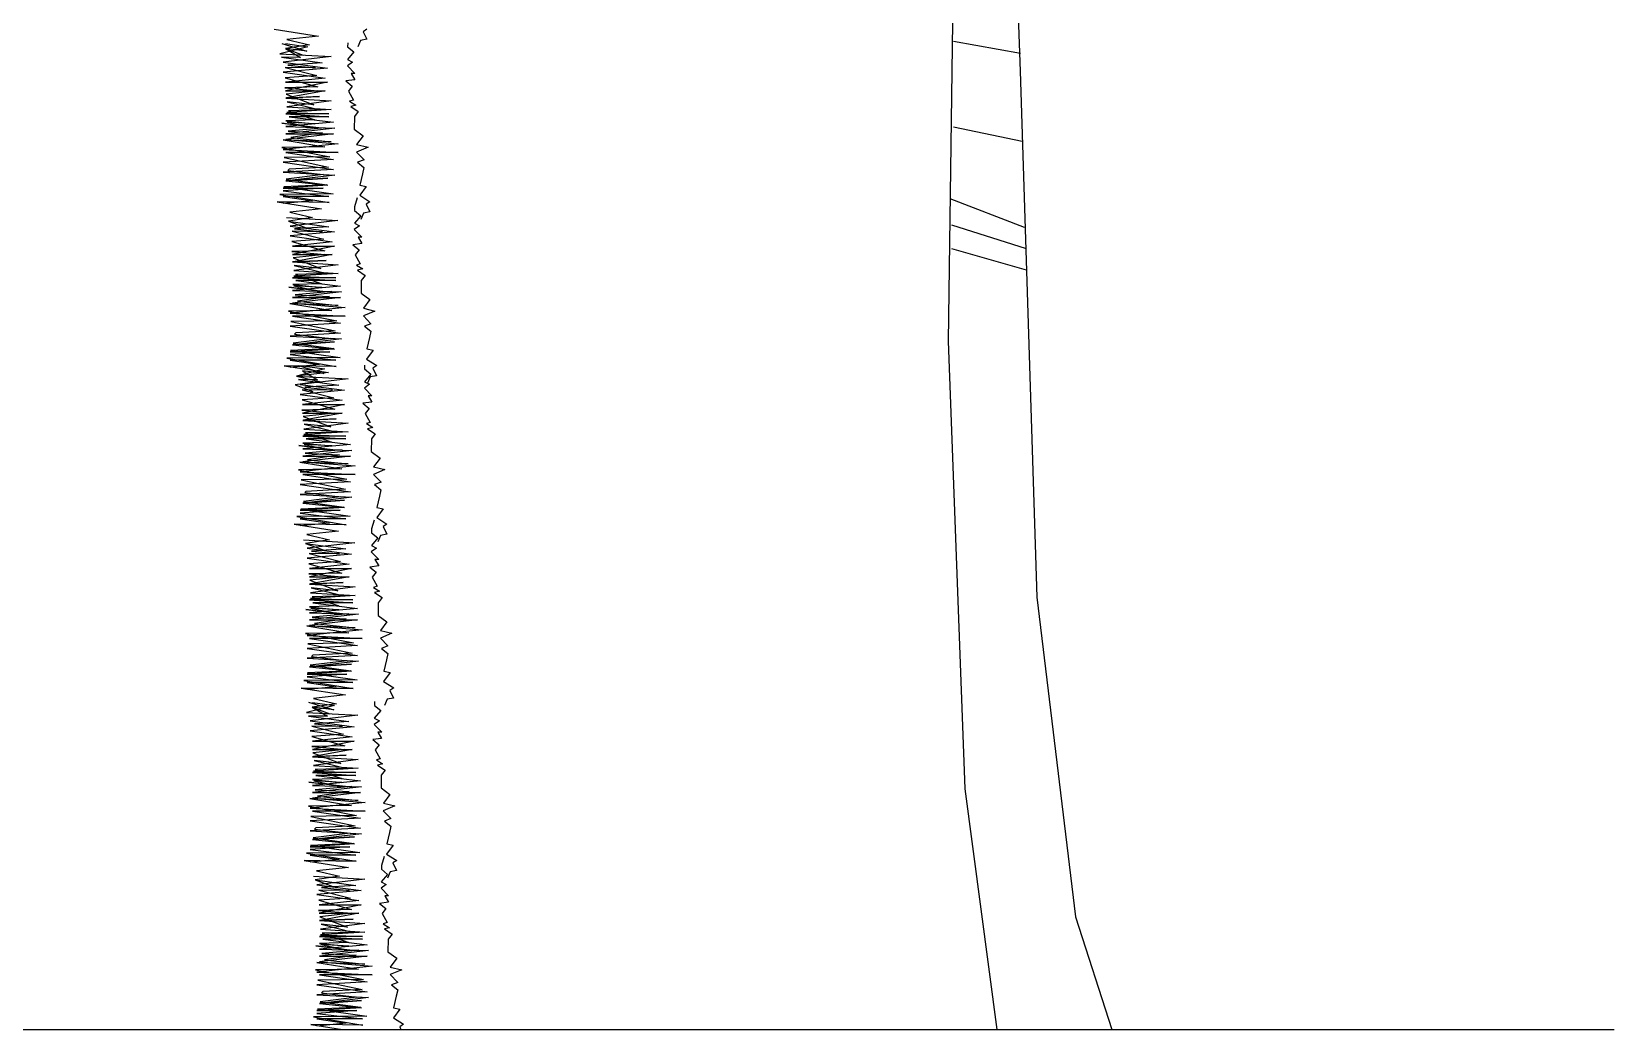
# Model space of a CAD drawing. Header units: millimetres. Extents: x 217.2 to 255.1, y 166.7 to 190.9.
# Drawn here: x 251.964 to 255.129, y 181.571 to 183.566 of the extents above; entities that cross this region are included whole.
import ezdxf

# ---------------------------------------------------------------- set-up
doc = ezdxf.new("R2010")
doc.units = ezdxf.units.MM
doc.layers.add('s', color=145, linetype='Continuous')
doc.layers.add('trees', color=104, linetype='Continuous')

msp = doc.modelspace()

# ---------------------------------------------------------------- linework, layer by layer
at = {"layer": 's', "color": 0}
msp.add_line((217.1888, 181.5708), (255.1288, 181.5708), dxfattribs=at)
at = {"layer": 'trees', "color": 47, "true_color": 0x8d6a35}
for p, q in [((253.8189, 184.5242), (253.7968, 182.9468)), ((252.4603, 183.5219), (252.563, 183.5162)), ((252.4639, 183.5148), (252.545, 183.5036)), ((252.502, 183.5143), (252.4639, 183.5148)), ((252.563, 183.5162), (252.4674, 183.505)), ((252.6059, 183.5054), (252.5957, 183.4979)), ((252.5959, 183.5106), (252.6059, 183.5054)), ((252.4674, 183.505), (252.5559, 183.4933)), ((252.5559, 183.4933), (252.4674, 183.4851)), ((252.4674, 183.4851), (252.5513, 183.4734)), ((252.5346, 183.4784), (252.471, 183.4741)), ((252.471, 183.4741), (252.5368, 183.4555)), ((252.5322, 183.4936), (252.4713, 183.4944)), ((252.4713, 183.4944), (252.5346, 183.4784)), ((252.545, 183.5036), (252.4764, 183.4994)), ((252.4764, 183.4994), (252.5322, 183.4936)), ((252.5957, 183.4979), (252.6107, 183.4825)), ((252.6107, 183.4825), (252.6031, 183.4826)), ((252.6031, 183.4826), (252.6106, 183.4698)), ((253.9409, 183.4868), (253.9741, 182.4352)), ((252.5368, 183.4555), (252.4708, 183.4538)), ((252.4708, 183.4538), (252.5367, 183.4479)), ((252.5513, 183.4734), (252.472, 183.4648)), ((252.472, 183.4648), (252.5559, 183.4648)), ((252.5559, 183.4648), (252.472, 183.4479)), ((252.472, 183.4479), (252.5513, 183.4479)), ((252.5367, 183.4479), (252.4732, 183.4411)), ((252.5513, 183.4479), (252.4741, 183.4337)), ((252.6106, 183.4698), (252.5928, 183.4675)), ((252.5928, 183.4675), (252.6054, 183.4572)), ((252.6054, 183.4572), (252.5976, 183.4472)), ((252.5976, 183.4472), (252.6076, 183.4293)), ((252.5396, 183.4363), (252.4724, 183.4332)), ((252.4724, 183.4332), (252.5633, 183.4276)), ((252.4732, 183.4411), (252.5288, 183.4201)), ((252.4741, 183.4337), (252.5396, 183.4363)), ((252.5633, 183.4276), (252.4745, 183.416)), ((252.4745, 183.416), (252.5633, 183.4103)), ((252.5288, 183.4201), (252.4755, 183.4258)), ((252.4755, 183.4258), (252.5413, 183.4098)), ((252.6076, 183.4293), (252.5999, 183.4268)), ((252.5999, 183.4268), (252.6125, 183.4191)), ((252.6125, 183.4191), (252.6023, 183.4166)), ((252.6023, 183.4166), (252.6174, 183.4063)), ((252.5257, 183.3744), (252.4649, 183.3828)), ((252.4649, 183.3828), (252.5384, 183.3743)), ((252.5587, 183.4017), (252.4724, 183.4017)), ((252.4724, 183.4017), (252.5587, 183.3961)), ((252.5679, 183.3848), (252.4724, 183.3762)), ((252.5309, 183.3896), (252.4725, 183.3878)), ((252.4725, 183.3878), (252.5308, 183.382)), ((252.5633, 183.4103), (252.4745, 183.4047)), ((252.4745, 183.4047), (252.5587, 183.4017)), ((252.5308, 183.382), (252.475, 183.3852)), ((252.475, 183.3852), (252.5257, 183.3744)), ((252.5413, 183.4098), (252.4779, 183.408)), ((252.4779, 183.408), (252.5309, 183.3896)), ((252.5587, 183.3961), (252.4791, 183.3961)), ((252.4791, 183.3961), (252.5679, 183.3848)), ((252.5257, 183.3744), (252.4953, 183.3799)), ((252.4953, 183.3799), (252.5257, 183.3744)), ((252.6097, 183.3963), (252.6094, 183.3709)), ((252.6174, 183.4063), (252.6097, 183.3963)), ((252.5634, 183.3461), (252.467, 183.3498)), ((252.467, 183.3498), (252.5506, 183.3361)), ((252.4724, 183.3762), (252.5704, 183.3732)), ((252.5704, 183.3732), (252.4724, 183.3619)), ((252.4724, 183.3619), (252.5679, 183.3619)), ((252.5679, 183.3619), (252.4724, 183.3507)), ((252.4724, 183.3507), (252.5775, 183.342)), ((252.551, 183.3741), (252.4774, 183.3674)), ((252.4774, 183.3674), (252.5458, 183.364)), ((252.5458, 183.364), (252.4823, 183.3547)), ((252.4823, 183.3547), (252.5634, 183.3461)), ((252.5384, 183.3743), (252.551, 183.3741)), ((252.6094, 183.3709), (252.627, 183.358)), ((252.627, 183.358), (252.6141, 183.3404)), ((252.5506, 183.3361), (252.4643, 183.3346)), ((252.4643, 183.3346), (252.5605, 183.3156)), ((252.5775, 183.342), (252.4674, 183.3304)), ((252.4674, 183.3304), (252.5775, 183.3247)), ((252.5605, 183.3156), (252.4691, 183.3142)), ((252.5775, 183.3247), (252.4724, 183.3247)), ((252.4724, 183.3247), (252.5679, 183.3105)), ((252.6369, 183.335), (252.6139, 183.3251)), ((252.6139, 183.3251), (252.6289, 183.3097)), ((252.6141, 183.3404), (252.6369, 183.335)), ((252.5679, 183.3105), (252.4674, 183.3049)), ((252.4674, 183.3049), (252.5679, 183.2906)), ((252.5679, 183.2906), (252.4674, 183.285)), ((252.4674, 183.285), (252.5704, 183.2793)), ((252.4691, 183.3142), (252.5577, 183.2954)), ((252.479, 183.2912), (252.4764, 183.2887)), ((252.4764, 183.2887), (252.5474, 183.2803)), ((252.5577, 183.2954), (252.479, 183.2912)), ((252.6289, 183.3097), (252.6162, 183.3048)), ((252.6162, 183.3048), (252.6288, 183.2945)), ((252.6288, 183.2945), (252.6261, 183.2818)), ((252.5563, 183.259), (252.4674, 183.2534)), ((252.4674, 183.2534), (252.5471, 183.2534)), ((252.5547, 183.2599), (252.4684, 183.2558)), ((252.5563, 183.2733), (252.4724, 183.2677)), ((252.4724, 183.2677), (252.5563, 183.259)), ((252.5474, 183.2803), (252.4736, 183.271)), ((252.4736, 183.271), (252.5547, 183.2599)), ((252.5704, 183.2793), (252.4745, 183.2677)), ((252.4745, 183.2677), (252.5563, 183.2733)), ((252.6261, 183.2818), (252.6207, 183.2591)), ((252.6207, 183.2591), (252.6334, 183.2564)), ((252.5697, 183.1657), (252.4812, 183.1575)), ((252.4812, 183.1575), (252.5651, 183.1459)), ((252.4851, 183.1668), (252.5483, 183.1508)), ((252.546, 183.1661), (252.4851, 183.1668)), ((252.4902, 183.1718), (252.546, 183.1661)), ((252.6095, 183.1704), (252.6245, 183.155)), ((252.5506, 183.1279), (252.4846, 183.1262)), ((252.4846, 183.1262), (252.5505, 183.1203)), ((252.5483, 183.1508), (252.4848, 183.1465)), ((252.4848, 183.1465), (252.5506, 183.1279)), ((252.5651, 183.1459), (252.4858, 183.1372)), ((252.5697, 183.1372), (252.4858, 183.1204)), ((252.4858, 183.1372), (252.5697, 183.1372)), ((252.6244, 183.1423), (252.6066, 183.1399)), ((252.6066, 183.1399), (252.6191, 183.1296)), ((252.6191, 183.1296), (252.6114, 183.1196)), ((252.6169, 183.155), (252.6244, 183.1423)), ((252.6245, 183.155), (252.6169, 183.155)), ((252.4858, 183.1204), (252.5651, 183.1204)), ((252.5534, 183.1087), (252.4861, 183.1057)), ((252.4861, 183.1057), (252.5771, 183.1)), ((252.5505, 183.1203), (252.487, 183.1135)), ((252.487, 183.1135), (252.5425, 183.0925)), ((252.5651, 183.1204), (252.4879, 183.1061)), ((252.4879, 183.1061), (252.5534, 183.1087)), ((252.5771, 183.1), (252.4883, 183.0884)), ((252.4893, 183.0982), (252.5551, 183.0822)), ((252.5425, 183.0925), (252.4893, 183.0982)), ((252.6114, 183.1196), (252.6213, 183.1017)), ((252.6213, 183.1017), (252.6137, 183.0992)), ((252.6137, 183.0992), (252.6263, 183.0915)), ((252.4861, 183.0741), (252.5725, 183.0685)), ((252.5725, 183.0741), (252.4861, 183.0741)), ((252.4883, 183.0884), (252.5771, 183.0827)), ((252.5771, 183.0827), (252.4883, 183.0771)), ((252.4883, 183.0771), (252.5725, 183.0741)), ((252.5551, 183.0822), (252.4916, 183.0804)), ((252.4916, 183.0804), (252.5447, 183.062)), ((252.4929, 183.0685), (252.5817, 183.0572)), ((252.5725, 183.0685), (252.4929, 183.0685)), ((252.6263, 183.0915), (252.6161, 183.0891)), ((252.6161, 183.0891), (252.6312, 183.0787)), ((252.6235, 183.0687), (252.6232, 183.0433)), ((252.6312, 183.0787), (252.6235, 183.0687)), ((252.4786, 183.0552), (252.5521, 183.0467)), ((252.5394, 183.0468), (252.4786, 183.0552)), ((252.5817, 183.0572), (252.4861, 183.0486)), ((252.4861, 183.0486), (252.5842, 183.0456)), ((252.5842, 183.0456), (252.4861, 183.0343)), ((252.5817, 183.0343), (252.4861, 183.0231)), ((252.4861, 183.0343), (252.5817, 183.0343)), ((252.5447, 183.062), (252.4863, 183.0602)), ((252.4863, 183.0602), (252.5446, 183.0544)), ((252.4888, 183.0576), (252.5394, 183.0468)), ((252.5446, 183.0544), (252.4888, 183.0576)), ((252.5648, 183.0465), (252.4911, 183.0398)), ((252.4911, 183.0398), (252.5596, 183.0364)), ((252.5596, 183.0364), (252.4961, 183.0271)), ((252.5091, 183.0523), (252.5394, 183.0468)), ((252.5394, 183.0468), (252.5091, 183.0523)), ((252.5521, 183.0467), (252.5648, 183.0465)), ((252.6232, 183.0433), (252.6408, 183.0304)), ((252.5644, 183.0085), (252.478, 183.007)), ((252.478, 183.007), (252.5743, 182.988)), ((252.4808, 183.0222), (252.5644, 183.0085)), ((252.5772, 183.0185), (252.4808, 183.0222)), ((252.5913, 183.0144), (252.4812, 183.0028)), ((252.4812, 183.0028), (252.5913, 182.9971)), ((252.4861, 183.0231), (252.5913, 183.0144)), ((252.4961, 183.0271), (252.5772, 183.0185)), ((252.6506, 183.0074), (252.6277, 182.9975)), ((252.6408, 183.0304), (252.6279, 183.0128)), ((252.6279, 183.0128), (252.6506, 183.0074)), ((252.5817, 182.9829), (252.4812, 182.9773)), ((252.4812, 182.9773), (252.5817, 182.963)), ((252.5743, 182.988), (252.4829, 182.9866)), ((252.4829, 182.9866), (252.5715, 182.9678)), ((252.4861, 182.9971), (252.5817, 182.9829)), ((252.5913, 182.9971), (252.4861, 182.9971)), ((252.5715, 182.9678), (252.4927, 182.9637)), ((252.6277, 182.9975), (252.6427, 182.9821)), ((252.6427, 182.9821), (252.63, 182.9772)), ((252.63, 182.9772), (252.6425, 182.9669)), ((252.5817, 182.963), (252.4812, 182.9574)), ((252.4812, 182.9574), (252.5842, 182.9518)), ((252.57, 182.9457), (252.4861, 182.9401)), ((252.5611, 182.9527), (252.4874, 182.9434)), ((252.5842, 182.9518), (252.4883, 182.9401)), ((252.4883, 182.9401), (252.57, 182.9457)), ((252.4927, 182.9637), (252.4902, 182.9611)), ((252.4902, 182.9611), (252.5611, 182.9527)), ((252.6425, 182.9669), (252.6398, 182.9543)), ((252.5013, 182.8406), (252.5852, 182.8289)), ((252.5707, 182.811), (252.5047, 182.8093)), ((252.5047, 182.8093), (252.5706, 182.8034)), ((252.5685, 182.8339), (252.505, 182.8296)), ((252.505, 182.8296), (252.5707, 182.811)), ((252.5852, 182.8289), (252.5059, 182.8203)), ((252.5059, 182.8203), (252.5898, 182.8203)), ((252.5898, 182.8203), (252.5059, 182.8034)), ((252.6445, 182.8253), (252.6267, 182.823)), ((252.6267, 182.823), (252.6393, 182.8127)), ((252.6393, 182.8127), (252.6315, 182.8026)), ((252.6447, 182.838), (252.637, 182.8381)), ((252.637, 182.8381), (252.6445, 182.8253)), ((252.5059, 182.8034), (252.5852, 182.8034)), ((252.5735, 182.7917), (252.5063, 182.7887)), ((252.5063, 182.7887), (252.5973, 182.7831)), ((252.5706, 182.8034), (252.5071, 182.7965)), ((252.5071, 182.7965), (252.5627, 182.7756)), ((252.5852, 182.8034), (252.508, 182.7892)), ((252.508, 182.7892), (252.5735, 182.7917)), ((252.5973, 182.7831), (252.5084, 182.7714)), ((252.5627, 182.7756), (252.5094, 182.7813)), ((252.5094, 182.7813), (252.5752, 182.7653)), ((252.6315, 182.8026), (252.6415, 182.7847)), ((252.6415, 182.7847), (252.6338, 182.7823)), ((252.6338, 182.7823), (252.6464, 182.7745)), ((252.5927, 182.7572), (252.5063, 182.7572)), ((252.5063, 182.7572), (252.5927, 182.7515)), ((252.5084, 182.7714), (252.5973, 182.7658)), ((252.5973, 182.7658), (252.5084, 182.7602)), ((252.5084, 182.7602), (252.5927, 182.7572)), ((252.5752, 182.7653), (252.5118, 182.7635)), ((252.5118, 182.7635), (252.5648, 182.7451)), ((252.5927, 182.7515), (252.513, 182.7515)), ((252.513, 182.7515), (252.6019, 182.7403)), ((252.6464, 182.7745), (252.6362, 182.7721)), ((252.6362, 182.7721), (252.6513, 182.7618)), ((252.6436, 182.7517), (252.6433, 182.7264)), ((252.6513, 182.7618), (252.6436, 182.7517)), ((252.5596, 182.7299), (252.4988, 182.7383)), ((252.4988, 182.7383), (252.5723, 182.7298)), ((252.6019, 182.7403), (252.5063, 182.7317)), ((252.5063, 182.7317), (252.6043, 182.7286)), ((252.6043, 182.7286), (252.5063, 182.7174)), ((252.5063, 182.7174), (252.6019, 182.7174)), ((252.6019, 182.7174), (252.5063, 182.7061)), ((252.5648, 182.7451), (252.5064, 182.7432)), ((252.5064, 182.7432), (252.5648, 182.7375)), ((252.5648, 182.7375), (252.509, 182.7407)), ((252.509, 182.7407), (252.5596, 182.7299)), ((252.585, 182.7296), (252.5113, 182.7229)), ((252.5113, 182.7229), (252.5798, 182.7195)), ((252.5798, 182.7195), (252.5162, 182.7101)), ((252.5596, 182.7299), (252.5292, 182.7354)), ((252.5292, 182.7354), (252.5596, 182.7299)), ((252.5723, 182.7298), (252.585, 182.7296)), ((252.6433, 182.7264), (252.6609, 182.7134)), ((252.5845, 182.6915), (252.4982, 182.69)), ((252.4982, 182.69), (252.5944, 182.6711)), ((252.5973, 182.7015), (252.5009, 182.7052)), ((252.5009, 182.7052), (252.5845, 182.6915)), ((252.6114, 182.6975), (252.5013, 182.6858)), ((252.5013, 182.6858), (252.6114, 182.6802)), ((252.5063, 182.7061), (252.6114, 182.6975)), ((252.5162, 182.7101), (252.5973, 182.7015)), ((252.6708, 182.6905), (252.6478, 182.6806)), ((252.6609, 182.7134), (252.648, 182.6958)), ((252.648, 182.6958), (252.6708, 182.6905)), ((252.6019, 182.6659), (252.5013, 182.6603)), ((252.5013, 182.6603), (252.6019, 182.6461)), ((252.5944, 182.6711), (252.503, 182.6697)), ((252.503, 182.6697), (252.5916, 182.6508)), ((252.6114, 182.6802), (252.5063, 182.6802)), ((252.5063, 182.6802), (252.6019, 182.6659)), ((252.6478, 182.6806), (252.6629, 182.6652)), ((252.6629, 182.6652), (252.6501, 182.6603)), ((252.6501, 182.6603), (252.6627, 182.65)), ((252.6019, 182.6461), (252.5013, 182.6404)), ((252.5013, 182.6404), (252.6043, 182.6348)), ((252.5813, 182.6357), (252.5076, 182.6265)), ((252.5129, 182.6467), (252.5103, 182.6442)), ((252.5103, 182.6442), (252.5813, 182.6357)), ((252.5916, 182.6508), (252.5129, 182.6467)), ((252.6627, 182.65), (252.66, 182.6373)), ((252.5845, 182.4834), (252.5185, 182.4817)), ((252.5185, 182.4817), (252.5844, 182.4758)), ((252.5197, 182.4758), (252.599, 182.4758)), ((252.5873, 182.4642), (252.5201, 182.4611)), ((252.5844, 182.4758), (252.5209, 182.469)), ((252.5209, 182.469), (252.5765, 182.448)), ((252.599, 182.4758), (252.5218, 182.4616)), ((252.5218, 182.4616), (252.5873, 182.4642)), ((252.6531, 182.4851), (252.6453, 182.4751)), ((252.6453, 182.4751), (252.6553, 182.4572)), ((252.5201, 182.4611), (252.611, 182.4555)), ((252.5201, 182.4296), (252.6064, 182.424)), ((252.6064, 182.4296), (252.5201, 182.4296)), ((252.611, 182.4555), (252.5222, 182.4438)), ((252.5222, 182.4438), (252.611, 182.4382)), ((252.611, 182.4382), (252.5222, 182.4326)), ((252.5222, 182.4326), (252.6064, 182.4296)), ((252.5232, 182.4537), (252.589, 182.4377)), ((252.5765, 182.448), (252.5232, 182.4537)), ((252.589, 182.4377), (252.5255, 182.4359)), ((252.5255, 182.4359), (252.5786, 182.4175)), ((252.6553, 182.4572), (252.6476, 182.4547)), ((252.6476, 182.4547), (252.6602, 182.447)), ((252.6602, 182.447), (252.65, 182.4445)), ((252.65, 182.4445), (252.6651, 182.4342)), ((252.6651, 182.4342), (252.6574, 182.4241)), ((253.9741, 182.4352), (254.0517, 181.7957)), ((252.5126, 182.4107), (252.5861, 182.4022)), ((252.5734, 182.4023), (252.5126, 182.4107)), ((252.6156, 182.4127), (252.5201, 182.4041)), ((252.5201, 182.4041), (252.6181, 182.401)), ((252.6181, 182.401), (252.5201, 182.3898)), ((252.5786, 182.4175), (252.5202, 182.4157)), ((252.5202, 182.4157), (252.5785, 182.4099)), ((252.5227, 182.4131), (252.5734, 182.4023)), ((252.5785, 182.4099), (252.5227, 182.4131)), ((252.5987, 182.402), (252.5251, 182.3953)), ((252.5268, 182.424), (252.6156, 182.4127)), ((252.6064, 182.424), (252.5268, 182.424)), ((252.543, 182.4078), (252.5734, 182.4023)), ((252.5734, 182.4023), (252.543, 182.4078)), ((252.5861, 182.4022), (252.5987, 182.402)), ((252.6574, 182.4241), (252.6571, 182.3988)), ((252.6571, 182.3988), (252.6747, 182.3859)), ((252.5147, 182.3777), (252.5983, 182.3639)), ((252.6111, 182.3739), (252.5147, 182.3777)), ((252.6252, 182.3699), (252.5151, 182.3582)), ((252.6156, 182.3898), (252.5201, 182.3786)), ((252.5201, 182.3898), (252.6156, 182.3898)), ((252.5201, 182.3786), (252.6252, 182.3699)), ((252.5251, 182.3953), (252.5935, 182.3919)), ((252.5935, 182.3919), (252.53, 182.3825)), ((252.53, 182.3825), (252.6111, 182.3739)), ((252.6747, 182.3859), (252.6618, 182.3682)), ((252.6618, 182.3682), (252.6846, 182.3629)), ((252.5983, 182.3639), (252.512, 182.3625)), ((252.512, 182.3625), (252.6082, 182.3435)), ((252.5151, 182.3582), (252.6252, 182.3526)), ((252.6156, 182.3384), (252.5151, 182.3327)), ((252.6082, 182.3435), (252.5168, 182.3421)), ((252.5168, 182.3421), (252.6054, 182.3232)), ((252.5201, 182.3526), (252.6156, 182.3384)), ((252.6252, 182.3526), (252.5201, 182.3526)), ((252.6846, 182.3629), (252.6616, 182.353)), ((252.6616, 182.353), (252.6766, 182.3376)), ((252.6766, 182.3376), (252.6639, 182.3327)), ((252.5151, 182.3327), (252.6156, 182.3185)), ((252.6156, 182.3185), (252.5151, 182.3129)), ((252.5151, 182.3129), (252.6181, 182.3072)), ((252.5951, 182.3081), (252.5213, 182.2989)), ((252.5267, 182.3191), (252.5241, 182.3166)), ((252.5241, 182.3166), (252.5951, 182.3081)), ((252.6054, 182.3232), (252.5267, 182.3191)), ((252.6639, 182.3327), (252.6765, 182.3224)), ((252.6765, 182.3224), (252.6738, 182.3097)), ((252.6095, 182.1474), (252.5256, 182.1306)), ((252.5256, 182.1474), (252.6095, 182.1474)), ((252.6642, 182.1525), (252.6464, 182.1502)), ((252.6464, 182.1502), (252.659, 182.1399)), ((252.5905, 182.1381), (252.5244, 182.1364)), ((252.5244, 182.1364), (252.5904, 182.1305)), ((252.5256, 182.1306), (252.6049, 182.1306)), ((252.5933, 182.1189), (252.526, 182.1159)), ((252.526, 182.1159), (252.617, 182.1103)), ((252.5904, 182.1305), (252.5268, 182.1237)), ((252.5268, 182.1237), (252.5824, 182.1027)), ((252.6049, 182.1306), (252.5278, 182.1163)), ((252.5278, 182.1163), (252.5933, 182.1189)), ((252.659, 182.1399), (252.6513, 182.1298)), ((252.6513, 182.1298), (252.6612, 182.1119)), ((252.526, 182.0843), (252.6124, 182.0787)), ((252.6124, 182.0843), (252.526, 182.0843)), ((252.617, 182.1103), (252.5281, 182.0986)), ((252.5281, 182.0986), (252.617, 182.093)), ((252.617, 182.093), (252.5281, 182.0873)), ((252.5281, 182.0873), (252.6124, 182.0843)), ((252.5292, 182.1084), (252.595, 182.0924)), ((252.5824, 182.1027), (252.5292, 182.1084)), ((252.595, 182.0924), (252.5315, 182.0906)), ((252.5315, 182.0906), (252.5846, 182.0722)), ((252.6612, 182.1119), (252.6536, 182.1095)), ((252.6536, 182.1095), (252.6662, 182.1017)), ((252.6662, 182.1017), (252.656, 182.0993)), ((252.656, 182.0993), (252.6711, 182.0889)), ((252.6711, 182.0889), (252.6633, 182.0789)), ((252.5185, 182.0654), (252.592, 182.0569)), ((252.5793, 182.0571), (252.5185, 182.0654)), ((252.6216, 182.0675), (252.526, 182.0588)), ((252.526, 182.0588), (252.6241, 182.0558)), ((252.6241, 182.0558), (252.526, 182.0445)), ((252.5846, 182.0722), (252.5262, 182.0704)), ((252.5262, 182.0704), (252.5845, 182.0646)), ((252.5287, 182.0678), (252.5793, 182.0571)), ((252.5845, 182.0646), (252.5287, 182.0678)), ((252.6047, 182.0568), (252.531, 182.05)), ((252.531, 182.05), (252.5995, 182.0467)), ((252.5327, 182.0787), (252.6216, 182.0675)), ((252.6124, 182.0787), (252.5327, 182.0787)), ((252.5489, 182.0625), (252.5793, 182.0571)), ((252.5793, 182.0571), (252.5489, 182.0625)), ((252.592, 182.0569), (252.6047, 182.0568)), ((252.6633, 182.0789), (252.663, 182.0535)), ((252.663, 182.0535), (252.6806, 182.0406)), ((253.83, 182.0515), (253.8943, 181.5708)), ((252.6042, 182.0187), (252.5179, 182.0172)), ((252.5206, 182.0324), (252.6042, 182.0187)), ((252.617, 182.0287), (252.5206, 182.0324)), ((252.6311, 182.0247), (252.521, 182.013)), ((252.6216, 182.0445), (252.526, 182.0333)), ((252.526, 182.0445), (252.6216, 182.0445)), ((252.526, 182.0333), (252.6311, 182.0247)), ((252.5995, 182.0467), (252.5359, 182.0373)), ((252.5359, 182.0373), (252.617, 182.0287)), ((252.6806, 182.0406), (252.6677, 182.023)), ((252.6677, 182.023), (252.6905, 182.0176)), ((252.5179, 182.0172), (252.6141, 181.9983)), ((252.521, 182.013), (252.6311, 182.0074)), ((252.6216, 181.9931), (252.521, 181.9875)), ((252.521, 181.9875), (252.6216, 181.9732)), ((252.6141, 181.9983), (252.5227, 181.9968)), ((252.5227, 181.9968), (252.6113, 181.978)), ((252.6311, 182.0074), (252.526, 182.0074)), ((252.526, 182.0074), (252.6216, 181.9931)), ((252.6905, 182.0176), (252.6675, 182.0078)), ((252.6675, 182.0078), (252.6826, 181.9924)), ((252.6826, 181.9924), (252.6698, 181.9874)), ((252.6698, 181.9874), (252.6824, 181.9771)), ((252.6216, 181.9732), (252.521, 181.9676)), ((252.521, 181.9676), (252.6241, 181.962)), ((252.6099, 181.9559), (252.526, 181.9503)), ((252.601, 181.9629), (252.5273, 181.9536)), ((252.6241, 181.962), (252.5281, 181.9503)), ((252.5281, 181.9503), (252.6099, 181.9559)), ((252.5326, 181.9739), (252.53, 181.9714)), ((252.53, 181.9714), (252.601, 181.9629)), ((252.6113, 181.978), (252.5326, 181.9739)), ((252.6797, 181.9645), (252.6744, 181.9417)), ((252.6824, 181.9771), (252.6797, 181.9645)), ((252.6099, 181.9417), (252.521, 181.936)), ((252.521, 181.936), (252.6007, 181.936)), ((252.6084, 181.9425), (252.522, 181.9385)), ((252.526, 181.9503), (252.6099, 181.9417)), ((252.5273, 181.9536), (252.6084, 181.9425)), ((252.6744, 181.9417), (252.687, 181.939)), ((252.5348, 181.8402), (252.6187, 181.8285)), ((252.602, 181.8334), (252.5385, 181.8291)), ((252.5385, 181.8291), (252.6042, 181.8106)), ((252.6187, 181.8285), (252.5394, 181.8198)), ((252.6782, 181.8376), (252.6706, 181.8377)), ((252.6706, 181.8377), (252.678, 181.8249)), ((252.6042, 181.8106), (252.5382, 181.8088)), ((252.5382, 181.8088), (252.6041, 181.8029)), ((252.5394, 181.8198), (252.6233, 181.8198)), ((252.6233, 181.8198), (252.5394, 181.803)), ((252.5394, 181.803), (252.6187, 181.803)), ((252.6041, 181.8029), (252.5406, 181.7961)), ((252.6187, 181.803), (252.5415, 181.7887)), ((252.678, 181.8249), (252.6602, 181.8226)), ((252.6602, 181.8226), (252.6728, 181.8123)), ((252.6728, 181.8123), (252.665, 181.8022)), ((252.665, 181.8022), (252.675, 181.7843)), ((252.607, 181.7913), (252.5398, 181.7883)), ((252.5398, 181.7883), (252.6308, 181.7827)), ((252.5406, 181.7961), (252.5962, 181.7751)), ((252.5415, 181.7887), (252.607, 181.7913)), ((252.6308, 181.7827), (252.5419, 181.771)), ((252.5419, 181.771), (252.6308, 181.7654)), ((252.6308, 181.7654), (252.5419, 181.7598)), ((252.5962, 181.7751), (252.543, 181.7809)), ((252.543, 181.7809), (252.6087, 181.7648)), ((252.675, 181.7843), (252.6673, 181.7819)), ((252.6673, 181.7819), (252.6799, 181.7741)), ((252.6799, 181.7741), (252.6697, 181.7717)), ((252.6697, 181.7717), (252.6849, 181.7614)), ((254.0517, 181.7957), (254.124, 181.5708)), ((252.5931, 181.7295), (252.5323, 181.7378)), ((252.5323, 181.7378), (252.6058, 181.7293)), ((252.6262, 181.7567), (252.5398, 181.7567)), ((252.5398, 181.7567), (252.6262, 181.7511)), ((252.6354, 181.7399), (252.5398, 181.7312)), ((252.5984, 181.7446), (252.54, 181.7428)), ((252.54, 181.7428), (252.5983, 181.737)), ((252.5419, 181.7598), (252.6262, 181.7567)), ((252.5983, 181.737), (252.5425, 181.7402)), ((252.5425, 181.7402), (252.5931, 181.7295)), ((252.6087, 181.7648), (252.5453, 181.7631)), ((252.5453, 181.7631), (252.5984, 181.7446)), ((252.5465, 181.7511), (252.6354, 181.7399)), ((252.6262, 181.7511), (252.5465, 181.7511)), ((252.5931, 181.7295), (252.5627, 181.7349)), ((252.5627, 181.7349), (252.5931, 181.7295)), ((252.6771, 181.7513), (252.6768, 181.7259)), ((252.6849, 181.7614), (252.6771, 181.7513)), ((252.6308, 181.7011), (252.5344, 181.7048)), ((252.5344, 181.7048), (252.618, 181.6911)), ((252.5398, 181.7312), (252.6378, 181.7282)), ((252.6378, 181.7282), (252.5398, 181.717)), ((252.5398, 181.717), (252.6354, 181.717)), ((252.6354, 181.717), (252.5398, 181.7057)), ((252.5398, 181.7057), (252.6449, 181.6971)), ((252.6185, 181.7292), (252.5448, 181.7225)), ((252.5448, 181.7225), (252.6133, 181.7191)), ((252.6133, 181.7191), (252.5497, 181.7097)), ((252.5497, 181.7097), (252.6308, 181.7011)), ((252.6058, 181.7293), (252.6185, 181.7292)), ((252.6768, 181.7259), (252.6944, 181.713)), ((252.6944, 181.713), (252.6815, 181.6954)), ((252.618, 181.6911), (252.5317, 181.6896)), ((252.5317, 181.6896), (252.6279, 181.6707)), ((252.6449, 181.6971), (252.5348, 181.6854)), ((252.5348, 181.6854), (252.6449, 181.6798)), ((252.6279, 181.6707), (252.5365, 181.6693)), ((252.6449, 181.6798), (252.5398, 181.6798)), ((252.5398, 181.6798), (252.6354, 181.6655)), ((252.7043, 181.6901), (252.6813, 181.6802)), ((252.6813, 181.6802), (252.6964, 181.6648)), ((252.6815, 181.6954), (252.7043, 181.6901)), ((252.6354, 181.6655), (252.5348, 181.6599)), ((252.5348, 181.6599), (252.6354, 181.6456)), ((252.6354, 181.6456), (252.5348, 181.64)), ((252.5348, 181.64), (252.6378, 181.6344)), ((252.5365, 181.6693), (252.6251, 181.6504)), ((252.5464, 181.6463), (252.5438, 181.6438)), ((252.5438, 181.6438), (252.6148, 181.6353)), ((252.6251, 181.6504), (252.5464, 181.6463)), ((252.6964, 181.6648), (252.6836, 181.6598)), ((252.6836, 181.6598), (252.6962, 181.6495)), ((252.6962, 181.6495), (252.6935, 181.6369)), ((252.6237, 181.6141), (252.5348, 181.6085)), ((252.6145, 181.6085), (252.5348, 181.6028)), ((252.5348, 181.6085), (252.6145, 181.6085)), ((252.6222, 181.6149), (252.5358, 181.6109)), ((252.5358, 181.6109), (252.6346, 181.597)), ((252.6237, 181.6283), (252.5398, 181.6227)), ((252.5398, 181.6227), (252.6237, 181.6141)), ((252.6148, 181.6353), (252.5411, 181.626)), ((252.5411, 181.626), (252.6222, 181.6149)), ((252.6378, 181.6344), (252.5419, 181.6227)), ((252.5419, 181.6227), (252.6237, 181.6283)), ((252.7008, 181.6114), (252.6879, 181.5938)), ((252.6935, 181.6369), (252.6881, 181.6141)), ((252.6881, 181.6141), (252.7008, 181.6114)), ((252.5227, 181.5806), (252.5858, 181.5708)), ((252.5862, 181.5798), (252.5227, 181.5806)), ((252.6346, 181.597), (252.528, 181.5957)), ((252.528, 181.5957), (252.6268, 181.5793)), ((252.5348, 181.6028), (252.6262, 181.5916)), ((252.6262, 181.5916), (252.5348, 181.5916)), ((252.5348, 181.5916), (252.5932, 181.5829)), ((252.5932, 181.5829), (252.5348, 181.5773)), ((252.6268, 181.5793), (252.5862, 181.5798)), ((252.6879, 181.5938), (252.708, 181.5809)), ((252.708, 181.5809), (252.7004, 181.5759)), ((252.7004, 181.5759), (252.7028, 181.5708))]:
    msp.add_line(p, q, dxfattribs=at)
at = {"layer": 'trees', "color": 45, "true_color": 0xba8d4a}
for p, q in [((253.9076, 184.4248), (253.9409, 183.4868)), ((253.8075, 183.3755), (253.9451, 183.3469)), ((253.8038, 183.1324), (253.9525, 183.0895)), ((253.7968, 182.9468), (253.83, 182.0515))]:
    msp.add_line(p, q, dxfattribs=at)
at = {"layer": 'trees', "color": 49, "true_color": 0x594322}
for p, q in [((252.4494, 183.5708), (252.538, 183.557)), ((252.6347, 183.5711), (252.627, 183.5661)), ((252.4643, 183.5427), (252.5148, 183.5269)), ((252.5201, 183.5395), (252.4718, 183.5325)), ((252.472, 183.5422), (252.5163, 183.5361)), ((252.538, 183.557), (252.4745, 183.5502)), ((252.4745, 183.5502), (252.5201, 183.5395)), ((252.5963, 183.5436), (252.5962, 183.536)), ((252.6217, 183.5484), (252.6165, 183.5358)), ((252.6344, 183.5508), (252.6217, 183.5484)), ((252.627, 183.5661), (252.6344, 183.5508)), ((253.8075, 183.5471), (253.9413, 183.5233)), ((252.5163, 183.5361), (252.4603, 183.5219)), ((252.5148, 183.5269), (252.4718, 183.5325)), ((252.4718, 183.5325), (252.502, 183.5143)), ((252.4718, 183.5325), (252.5071, 183.5193)), ((252.6087, 183.5257), (252.5959, 183.5106)), ((252.5962, 183.536), (252.6087, 183.5257)), ((252.5471, 183.2534), (252.4674, 183.2478)), ((252.4684, 183.2558), (252.5672, 183.2419)), ((252.6334, 183.2564), (252.6205, 183.2388)), ((252.4553, 183.2255), (252.544, 183.2118)), ((252.5188, 183.2248), (252.4553, 183.2255)), ((252.5672, 183.2419), (252.4606, 183.2407)), ((252.4606, 183.2407), (252.5594, 183.2243)), ((252.4674, 183.2478), (252.5587, 183.2365)), ((252.5587, 183.2365), (252.4674, 183.2365)), ((252.4674, 183.2365), (252.5258, 183.2279)), ((252.5258, 183.2279), (252.4674, 183.2223)), ((252.5594, 183.2243), (252.5188, 183.2248)), ((252.6153, 183.2337), (252.61, 183.216)), ((252.6205, 183.2388), (252.6406, 183.2258)), ((252.6406, 183.2258), (252.6329, 183.2208)), ((252.6329, 183.2208), (252.6404, 183.2055)), ((253.8, 183.2325), (253.9488, 183.1753)), ((252.4741, 183.1943), (252.5768, 183.1887)), ((252.526, 183.1942), (252.4777, 183.1872)), ((252.544, 183.2118), (252.4805, 183.2049)), ((252.4805, 183.2049), (252.526, 183.1942)), ((252.6225, 183.1981), (252.6096, 183.1831)), ((252.61, 183.216), (252.6099, 183.2084)), ((252.6099, 183.2084), (252.6225, 183.1981)), ((252.6276, 183.2031), (252.6224, 183.1905)), ((252.6404, 183.2055), (252.6276, 183.2031)), ((252.4777, 183.1872), (252.5131, 183.1741)), ((252.4777, 183.1872), (252.5588, 183.1761)), ((252.5768, 183.1887), (252.4812, 183.1774)), ((252.4812, 183.1774), (252.5697, 183.1657)), ((252.5588, 183.1761), (252.4902, 183.1718)), ((252.6197, 183.1779), (252.6095, 183.1704)), ((252.6096, 183.1831), (252.6197, 183.1779)), ((253.8038, 183.1801), (253.9525, 183.1324)), ((252.4861, 182.9401), (252.57, 182.9314)), ((252.4874, 182.9434), (252.5685, 182.9323)), ((252.6398, 182.9543), (252.6345, 182.9315)), ((252.581, 182.9144), (252.4744, 182.9131)), ((252.4744, 182.9131), (252.5732, 182.8967)), ((252.57, 182.9314), (252.4812, 182.9258)), ((252.5608, 182.9258), (252.4812, 182.9202)), ((252.4812, 182.9258), (252.5608, 182.9258)), ((252.4812, 182.9202), (252.5725, 182.909)), ((252.4812, 182.909), (252.5396, 182.9003)), ((252.5725, 182.909), (252.4812, 182.909)), ((252.5685, 182.9323), (252.4822, 182.9283)), ((252.4822, 182.9283), (252.581, 182.9144)), ((252.6471, 182.9288), (252.6342, 182.9112)), ((252.6342, 182.9112), (252.6544, 182.8982)), ((252.6345, 182.9315), (252.6471, 182.9288)), ((252.5325, 182.8972), (252.4691, 182.898)), ((252.4691, 182.898), (252.5578, 182.8842)), ((252.5396, 182.9003), (252.4812, 182.8947)), ((252.5502, 182.8916), (252.4942, 182.8773)), ((252.5578, 182.8842), (252.4942, 182.8773)), ((252.4942, 182.8773), (252.5969, 182.8717)), ((252.4942, 182.8773), (252.5398, 182.8666)), ((252.4982, 182.8982), (252.5488, 182.8823)), ((252.5488, 182.8823), (252.5057, 182.8879)), ((252.5057, 182.8879), (252.5359, 182.8698)), ((252.5059, 182.8977), (252.5502, 182.8916)), ((252.5732, 182.8967), (252.5325, 182.8972)), ((252.6426, 182.8812), (252.6298, 182.8661)), ((252.6302, 182.8991), (252.6301, 182.8915)), ((252.6301, 182.8915), (252.6426, 182.8812)), ((252.6414, 182.8756), (252.6362, 182.8629)), ((252.6541, 182.8779), (252.6414, 182.8756)), ((252.6544, 182.8982), (252.6467, 182.8933)), ((252.6467, 182.8933), (252.6541, 182.8779)), ((252.5398, 182.8666), (252.4915, 182.8596)), ((252.4915, 182.8596), (252.5269, 182.8465)), ((252.4978, 182.8703), (252.5789, 182.8591)), ((252.5359, 182.8698), (252.4978, 182.8703)), ((252.5969, 182.8717), (252.5013, 182.8605)), ((252.5013, 182.8605), (252.5898, 182.8488)), ((252.5898, 182.8488), (252.5013, 182.8406)), ((252.5661, 182.8491), (252.5052, 182.8499)), ((252.5052, 182.8499), (252.5685, 182.8339)), ((252.5789, 182.8591), (252.5103, 182.8549)), ((252.5103, 182.8549), (252.5661, 182.8491)), ((252.6399, 182.8609), (252.6296, 182.8534)), ((252.6296, 182.8534), (252.6447, 182.838)), ((252.6298, 182.8661), (252.6399, 182.8609)), ((252.5902, 182.6288), (252.5063, 182.6231)), ((252.5063, 182.6231), (252.5902, 182.6145)), ((252.5076, 182.6265), (252.5886, 182.6153)), ((252.6043, 182.6348), (252.5084, 182.6231)), ((252.5084, 182.6231), (252.5902, 182.6288)), ((252.66, 182.6373), (252.6546, 182.6145)), ((252.6011, 182.5974), (252.4945, 182.5962)), ((252.4945, 182.5962), (252.5933, 182.5797)), ((252.5902, 182.6145), (252.5013, 182.6089)), ((252.5013, 182.6089), (252.581, 182.6089)), ((252.581, 182.6089), (252.5013, 182.6033)), ((252.5013, 182.6033), (252.5927, 182.592)), ((252.5927, 182.592), (252.5013, 182.592)), ((252.5013, 182.592), (252.5597, 182.5834)), ((252.5886, 182.6153), (252.5023, 182.6113)), ((252.5023, 182.6113), (252.6011, 182.5974)), ((252.6492, 182.5892), (252.644, 182.5715)), ((252.6673, 182.6118), (252.6544, 182.5942)), ((252.6544, 182.5942), (252.6745, 182.5813)), ((252.6546, 182.6145), (252.6673, 182.6118)), ((252.4892, 182.581), (252.5779, 182.5672)), ((252.5527, 182.5802), (252.4892, 182.581)), ((252.5597, 182.5834), (252.5013, 182.5778)), ((252.5779, 182.5672), (252.5144, 182.5604)), ((252.5144, 182.5604), (252.5599, 182.5497)), ((252.5933, 182.5797), (252.5527, 182.5802)), ((252.644, 182.5715), (252.6439, 182.5639)), ((252.6439, 182.5639), (252.6564, 182.5536)), ((252.6616, 182.5586), (252.6563, 182.546)), ((252.6743, 182.561), (252.6616, 182.5586)), ((252.6745, 182.5813), (252.6669, 182.5763)), ((252.6669, 182.5763), (252.6743, 182.561)), ((252.508, 182.5498), (252.6107, 182.5441)), ((252.5599, 182.5497), (252.5116, 182.5427)), ((252.5116, 182.5427), (252.5927, 182.5315)), ((252.5116, 182.5427), (252.547, 182.5295)), ((252.6107, 182.5441), (252.5151, 182.5329)), ((252.5151, 182.5329), (252.6036, 182.5212)), ((252.5927, 182.5315), (252.5241, 182.5273)), ((252.5241, 182.5273), (252.5799, 182.5215)), ((252.6536, 182.5333), (252.6434, 182.5258)), ((252.6434, 182.5258), (252.6584, 182.5104)), ((252.6564, 182.5536), (252.6436, 182.5385)), ((252.6436, 182.5385), (252.6536, 182.5333)), ((252.6036, 182.5212), (252.5151, 182.513)), ((252.5151, 182.513), (252.599, 182.5013)), ((252.5822, 182.5063), (252.5187, 182.502)), ((252.5187, 182.502), (252.5845, 182.4834)), ((252.519, 182.5223), (252.5822, 182.5063)), ((252.5799, 182.5215), (252.519, 182.5223)), ((252.599, 182.5013), (252.5197, 182.4927)), ((252.6583, 182.4977), (252.6405, 182.4954)), ((252.6405, 182.4954), (252.6531, 182.4851)), ((252.6508, 182.5105), (252.6583, 182.4977)), ((252.6584, 182.5104), (252.6508, 182.5105)), ((252.6036, 182.4927), (252.5197, 182.4758)), ((252.5197, 182.4927), (252.6036, 182.4927)), ((252.6181, 182.3072), (252.5222, 182.2956)), ((252.6738, 182.3097), (252.6684, 182.2869)), ((252.604, 182.2869), (252.5151, 182.2813)), ((252.5947, 182.2813), (252.5151, 182.2757)), ((252.5151, 182.2813), (252.5947, 182.2813)), ((252.5151, 182.2757), (252.6064, 182.2644)), ((252.6024, 182.2878), (252.5161, 182.2837)), ((252.5161, 182.2837), (252.6149, 182.2698)), ((252.604, 182.3012), (252.5201, 182.2956)), ((252.5201, 182.2956), (252.604, 182.2869)), ((252.5213, 182.2989), (252.6024, 182.2878)), ((252.5222, 182.2956), (252.604, 182.3012)), ((252.6811, 182.2843), (252.6682, 182.2666)), ((252.6684, 182.2869), (252.6811, 182.2843)), ((252.5665, 182.2527), (252.503, 182.2534)), ((252.503, 182.2534), (252.5917, 182.2397)), ((252.6149, 182.2698), (252.5083, 182.2686)), ((252.5083, 182.2686), (252.6071, 182.2522)), ((252.5151, 182.2644), (252.5735, 182.2558)), ((252.6064, 182.2644), (252.5151, 182.2644)), ((252.5735, 182.2558), (252.5151, 182.2502)), ((252.5917, 182.2397), (252.5282, 182.2328)), ((252.6071, 182.2522), (252.5665, 182.2527)), ((252.6682, 182.2666), (252.6883, 182.2537)), ((252.6883, 182.2537), (252.6806, 182.2487)), ((252.6806, 182.2487), (252.6881, 182.2334)), ((252.5699, 182.2188), (252.514, 182.2045)), ((252.5179, 182.2253), (252.5685, 182.2095)), ((252.5737, 182.2221), (252.5254, 182.2151)), ((252.5685, 182.2095), (252.5254, 182.2151)), ((252.5254, 182.2151), (252.5608, 182.202)), ((252.5254, 182.2151), (252.5556, 182.1969)), ((252.5256, 182.2248), (252.5699, 182.2188)), ((252.5282, 182.2328), (252.5737, 182.2221)), ((252.6624, 182.2083), (252.6495, 182.1933)), ((252.6499, 182.2263), (252.6498, 182.2186)), ((252.6498, 182.2186), (252.6624, 182.2083)), ((252.6753, 182.231), (252.6701, 182.2184)), ((252.6881, 182.2334), (252.6753, 182.231)), ((252.514, 182.2045), (252.6166, 182.1989)), ((252.5176, 182.1974), (252.5987, 182.1863)), ((252.5556, 182.1969), (252.5176, 182.1974)), ((252.6166, 182.1989), (252.521, 182.1876)), ((252.521, 182.1876), (252.6095, 182.176)), ((252.5249, 182.177), (252.5882, 182.161)), ((252.5858, 182.1763), (252.5249, 182.177)), ((252.5987, 182.1863), (252.5301, 182.182)), ((252.5301, 182.182), (252.5858, 182.1763)), ((252.6596, 182.1881), (252.6493, 182.1806)), ((252.6493, 182.1806), (252.6644, 182.1652)), ((252.6495, 182.1933), (252.6596, 182.1881)), ((252.6095, 182.176), (252.521, 182.1678)), ((252.521, 182.1678), (252.6049, 182.1561)), ((252.5882, 182.161), (252.5247, 182.1567)), ((252.5247, 182.1567), (252.5905, 182.1381)), ((252.6049, 182.1561), (252.5256, 182.1474)), ((252.6568, 182.1653), (252.6642, 182.1525)), ((252.6644, 182.1652), (252.6568, 182.1653)), ((252.6208, 181.9246), (252.5142, 181.9233)), ((252.5142, 181.9233), (252.613, 181.9069)), ((252.6007, 181.936), (252.521, 181.9304)), ((252.521, 181.9304), (252.6124, 181.9192)), ((252.522, 181.9385), (252.6208, 181.9246)), ((252.687, 181.939), (252.6741, 181.9214)), ((252.5724, 181.9074), (252.509, 181.9082)), ((252.509, 181.9082), (252.5976, 181.8944)), ((252.521, 181.9192), (252.5795, 181.9105)), ((252.6124, 181.9192), (252.521, 181.9192)), ((252.5795, 181.9105), (252.521, 181.9049)), ((252.5976, 181.8944), (252.5341, 181.8876)), ((252.613, 181.9069), (252.5724, 181.9074)), ((252.6637, 181.8987), (252.6636, 181.8911)), ((252.669, 181.9164), (252.6637, 181.8987)), ((252.6741, 181.9214), (252.6943, 181.9085)), ((252.6943, 181.9085), (252.6866, 181.9035)), ((252.6866, 181.9035), (252.694, 181.8882)), ((252.5277, 181.8769), (252.6304, 181.8713)), ((252.5797, 181.8769), (252.5313, 181.8698)), ((252.5313, 181.8698), (252.5667, 181.8567)), ((252.5313, 181.8698), (252.6124, 181.8587)), ((252.5341, 181.8876), (252.5797, 181.8769)), ((252.6304, 181.8713), (252.5348, 181.8601)), ((252.5348, 181.8601), (252.6233, 181.8484)), ((252.6734, 181.8605), (252.6631, 181.853)), ((252.6762, 181.8808), (252.6633, 181.8657)), ((252.6633, 181.8657), (252.6734, 181.8605)), ((252.6636, 181.8911), (252.6762, 181.8808)), ((252.6813, 181.8858), (252.6761, 181.8731)), ((252.694, 181.8882), (252.6813, 181.8858)), ((252.6233, 181.8484), (252.5348, 181.8402)), ((252.5996, 181.8487), (252.5387, 181.8494)), ((252.5387, 181.8494), (252.602, 181.8334)), ((252.6124, 181.8587), (252.5438, 181.8544)), ((252.5438, 181.8544), (252.5996, 181.8487)), ((252.6631, 181.853), (252.6782, 181.8376))]:
    msp.add_line(p, q, dxfattribs=at)

doc.saveas('drawing.dxf')
